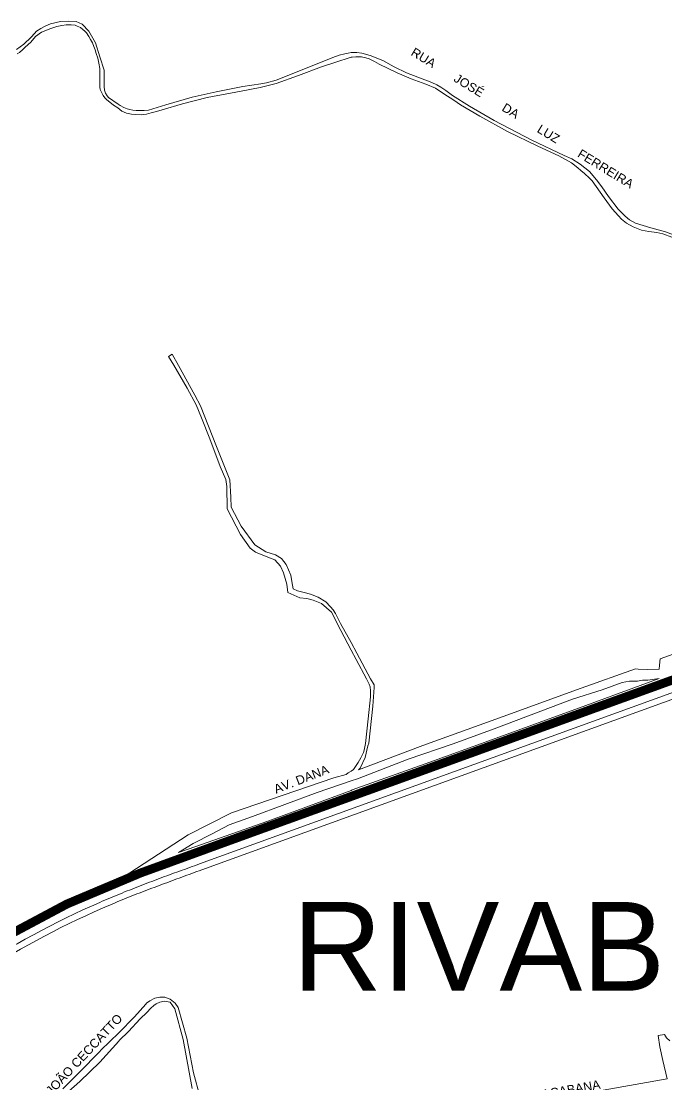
# Model space of a CAD drawing. Header units: millimetres. Extents: x 617885 to 663705, y 7172943 to 7234736.
# Drawn here: x 644629 to 645355, y 7185151 to 7186347 of the extents above; entities that cross this region are included whole.
import ezdxf

# ---------------------------------------------------------------- set-up
doc = ezdxf.new("R2010")
doc.units = ezdxf.units.MM
doc.layers.add('BAIRROS', color=12, linetype='Continuous')
doc.layers.add('TOP_VIAS 10.000', color=7, linetype='Continuous', lineweight=9)
doc.layers.add('VIAS', color=7, linetype='Continuous', lineweight=5)
doc.styles.add('LDUP', font='LDUP.SHX')
doc.styles.get("Standard").update_dxf_attribs({"font": 'arial.ttf'})

msp = doc.modelspace()

# ---------------------------------------------------------------- linework, layer by layer
at = {"layer": 'BAIRROS', "lineweight": 40, "ltscale": 0.3, "const_width": 10}
for points in [[(646615.4, 7186054.5), (646573.1, 7186042.5), (646501, 7186020), (646439.8, 7185997.3), (646313, 7185950.3), (646248.7, 7185927.8), (646165.3, 7185898.5), (646089, 7185870.7), (645974.1, 7185828), (645350.7, 7185602.5), (645276.1, 7185575.5), (645276.1, 7185575.5), (644874.2, 7185429.8), (644762.8, 7185389.2), (644680.3, 7185354.4), (644615.8, 7185320), (644548.9, 7185277.8), (644490.4, 7185235.3), (644295.8, 7185090.3)], [(644295.8, 7185090.3), (644490.4, 7185235.3), (644548.9, 7185277.8), (644615.8, 7185320), (644680.3, 7185354.4), (644762.8, 7185389.2), (644874.2, 7185429.8), (645276.2, 7185575.5), (645350.7, 7185602.5), (645974.2, 7185828.1), (646007, 7185770), (646027, 7185694), (646034.1, 7185656.6), (646094, 7185351), (646112, 7185283), (646124, 7185254), (646154.7, 7185209.7), (646227, 7185126)]]:
    msp.add_lwpolyline(points, dxfattribs=at)
at = {"layer": 'VIAS', "color": 253}
for p, q in [((644829.6, 7185399.6), (646419.4, 7185976)), ((644832, 7185392.9), (646421.8, 7185969.2))]:
    msp.add_line(p, q, dxfattribs=at)
at = {"layer": 'VIAS', "color": 253, "flags": 128}
for points in [[(644623.8, 7186315.5), (644631.8, 7186321.7), (644640.3, 7186329.3), (644643.9, 7186333.5), (644646.2, 7186336.3), (644650.9, 7186339), (644655.8, 7186341.9), (644661.9, 7186344.4), (644673, 7186347.1), (644682.7, 7186347.3), (644690.7, 7186346.9), (644697.4, 7186343.9), (644705.1, 7186336.3), (644712.4, 7186323.1), (644717.5, 7186307.2), (644722.1, 7186292.3), (644722.2, 7186283.8), (644722.2, 7186274), (644722.7, 7186270), (644723.8, 7186266.4), (644725.6, 7186263.3), (644727.1, 7186261.5), (644738.1, 7186253.9), (644740.2, 7186252.5), (644744.5, 7186250.4), (644748.3, 7186248.8), (644751, 7186247.9), (644754.5, 7186247.3), (644758.2, 7186247), (644762.5, 7186247), (644767.3, 7186247.1), (644772, 7186247.4), (644791.7, 7186253.3), (644821.3, 7186261.8), (644848.2, 7186267.9), (644878.1, 7186274), (644898.5, 7186277.1), (644905, 7186278.1), (644915.7, 7186281.2), (644946.8, 7186293.4), (644979.4, 7186306.5), (644986.7, 7186309.2), (644992.9, 7186310.7), (644996.9, 7186311.6), (645000, 7186312), (645006.4, 7186312), (645012, 7186311.4), (645021.5, 7186308.8), (645035.7, 7186303), (645048.3, 7186296), (645062.3, 7186289.3), (645091, 7186278.5), (645096.6, 7186275.7), (645101.1, 7186273.1), (645106.6, 7186269.6), (645114.1, 7186264), (645133.2, 7186251.7), (645161.1, 7186235.7), (645203.3, 7186213.6), (645239.6, 7186196.5), (645248.2, 7186192.6), (645257.8, 7186186.5), (645268, 7186178.2), (645276.2, 7186169), (645282.2, 7186161), (645289.4, 7186150.4), (645300.6, 7186135.8), (645308.4, 7186128), (645313.3, 7186123.9), (645319.8, 7186120.1), (645337.2, 7186114.9), (645353.7, 7186110.4), (645368.5, 7186104.8)], [(645524.3, 7185668.6), (645268.3, 7185576.1), (645107.8, 7185518.1), (645106.7, 7185517.7), (645105.2, 7185517.2), (645104.4, 7185516.9), (645102.8, 7185516.3), (645101.7, 7185515.9), (645000, 7185479.1), (644995.9, 7185477.6), (644975.9, 7185470.4), (644965.2, 7185466.6), (644964.7, 7185466.4), (644960.3, 7185464.8), (644959.7, 7185464.7), (644917.1, 7185449.1), (644916.3, 7185448.8), (644912.2, 7185447.3), (644911.2, 7185447), (644784.3, 7185400.9), (644736.6, 7185382.7), (644713.6, 7185373.1), (644689.5, 7185362.2), (644673.2, 7185354.2), (644654.4, 7185344.9), (644632.1, 7185333), (644611.1, 7185321.2)], [(645522.1, 7185660.6), (645273.9, 7185571), (645109.8, 7185511.6), (645104.1, 7185509.6), (645102.9, 7185509.2), (645000, 7185471.8), (644977.3, 7185463.6), (644967.8, 7185460.1), (644962.1, 7185457.9), (644920, 7185442.7), (644917.4, 7185441.8), (644915.6, 7185441.2), (644773.9, 7185390.2), (644747.5, 7185380), (644728.1, 7185372.5), (644707.3, 7185363.2), (644688.7, 7185354.6), (644669.5, 7185345.1), (644649.8, 7185335), (644630, 7185324.4), (644607.7, 7185311.7)], [(644675.6, 7185146.7), (644694, 7185164.9), (644717.3, 7185188.6), (644718.4, 7185190), (644738.8, 7185209.7), (644756.5, 7185227.5), (644769.1, 7185241.7), (644770, 7185242.9), (644773.5, 7185245.5), (644779.1, 7185248.5), (644784.9, 7185249.6), (644790.4, 7185249.7), (644796.6, 7185247.5), (644802.1, 7185243), (644805.4, 7185238), (644815.2, 7185203.4), (644822.8, 7185164.6), (644829.7, 7185138.3)], [(644728.4, 7185188.6), (644717.4, 7185176.7), (644738.9, 7185200.2), (644739.3, 7185200.8), (644749.6, 7185211), (644762.9, 7185225.2), (644770.4, 7185232.5), (644774.7, 7185237.2), (644778.2, 7185240.3), (644780.7, 7185242.2), (644784.7, 7185244), (644790.1, 7185245.2), (644796.6, 7185243.9), (644801.6, 7185236.4), (644811.1, 7185202.1), (644821.4, 7185146.8)], [(645109.8, 7185114.4), (645355.7, 7185158), (645350.5, 7185178.4), (645347.3, 7185193.7), (645345.5, 7185206.6), (645352.4, 7185207.5), (645354.8, 7185203.9), (645358.4, 7185200.6)], [(644679.1, 7185141), (644695, 7185154.8), (644717.4, 7185176.7)]]:
    msp.add_lwpolyline(points, dxfattribs=at)
at = {"layer": 'VIAS', "color": 253}
for points in [[(644651.6, 7186335), (644645.1, 7186330.2), (644639.6, 7186323.7)], [(644662.2, 7186339), (644651.6, 7186335)], [(644669.2, 7186341.4), (644662.2, 7186339)], [(644674.8, 7186342.7), (644669.2, 7186341.4)], [(644685.2, 7186343.2), (644679.6, 7186343.2), (644674.8, 7186342.7)], [(644695.7, 7186340.3), (644692, 7186341.9), (644689.5, 7186342.9), (644685.2, 7186343.2)], [(644698.2, 7186338), (644695.7, 7186340.3)], [(644702.4, 7186334.3), (644700.4, 7186336.1), (644698.2, 7186338)], [(644705, 7186330.2), (644702.4, 7186334.3)], [(644639.6, 7186323.7), (644633.5, 7186318.3), (644630.9, 7186315.7), (644627, 7186312.3), (644624.4, 7186310.7)], [(644706.8, 7186326.9), (644705, 7186330.2)], [(644709, 7186322.9), (644706.8, 7186326.9)], [(644710.7, 7186318.9), (644709, 7186322.9)], [(644712, 7186315.1), (644710.7, 7186318.9)], [(644713.4, 7186310.9), (644712, 7186315.1)], [(644716.4, 7186300), (644715.3, 7186305.7), (644713.4, 7186310.9)], [(644717.3, 7186294.1), (644716.4, 7186300)], [(645008.5, 7186307.2), (645005.3, 7186307.3), (645001.4, 7186307.1), (645000, 7186307), (644981.8, 7186301.1), (644966.6, 7186296.1), (644940.7, 7186286.4)], [(645011.8, 7186307.2), (645008.5, 7186307.2)], [(645023.2, 7186303.7), (645020.2, 7186305.1), (645016.7, 7186306), (645011.8, 7186307.2)], [(645026.5, 7186301.9), (645023.2, 7186303.7)], [(645031.5, 7186299.1), (645026.5, 7186301.9)], [(645083.9, 7186276.5), (645067.4, 7186282.4), (645052, 7186289.2), (645031.5, 7186299.1)], [(644717.5, 7186289), (644717.3, 7186294.1)], [(644717.4, 7186281.9), (644717.5, 7186289)], [(644940.7, 7186286.4), (644915.6, 7186277.2)], [(644717.4, 7186273.3), (644717.4, 7186277.9), (644717.4, 7186281.9)], [(644717.6, 7186270.7), (644717.4, 7186273.3)], [(644915.6, 7186277.2), (644897.8, 7186273), (644876.4, 7186268.7), (644838.3, 7186261.7)], [(645095, 7186271.9), (645083.9, 7186276.5)], [(644719.1, 7186267.4), (644717.6, 7186270.7)], [(644723, 7186261.1), (644721, 7186263.7), (644719.1, 7186267.4)], [(644725.2, 7186258.8), (644723, 7186261.1)], [(644838.3, 7186261.7), (644810.4, 7186254.5)], [(645123.2, 7186253.5), (645115.4, 7186258.5), (645104.4, 7186265.8), (645095, 7186271.9)], [(644726.7, 7186257.7), (644725.2, 7186258.8)], [(644732.7, 7186253), (644726.7, 7186257.7)], [(644742.3, 7186246.1), (644737.7, 7186249.8), (644732.7, 7186253)], [(644810.4, 7186254.5), (644787.4, 7186247.8)], [(645176, 7186223.2), (645144.9, 7186240.4), (645123.2, 7186253.5)], [(644747.5, 7186244.1), (644742.3, 7186246.1)], [(644753.1, 7186242.7), (644747.5, 7186244.1)], [(644763.8, 7186242.1), (644757.5, 7186242.6), (644753.1, 7186242.7)], [(644769.8, 7186243), (644763.8, 7186242.1)], [(644775.3, 7186244.2), (644769.8, 7186243)], [(644781.1, 7186245.9), (644775.3, 7186244.2)], [(644787.4, 7186247.8), (644781.1, 7186245.9)], [(645233.7, 7186195.8), (645210, 7186206.7), (645176, 7186223.2)], [(645248.1, 7186187.9), (645233.7, 7186195.8)], [(645268.2, 7186170.7), (645262.5, 7186176.1), (645258.5, 7186179.5), (645255, 7186182.5), (645248.1, 7186187.9)], [(645284.6, 7186148.6), (645271.2, 7186167.8), (645268.2, 7186170.7)], [(645293.6, 7186136.2), (645284.6, 7186148.6)], [(645300.7, 7186128.3), (645293.6, 7186136.2)], [(645304, 7186124.9), (645300.7, 7186128.3)], [(645309.9, 7186120.2), (645304, 7186124.9)], [(645317.4, 7186116), (645309.9, 7186120.2)], [(645326.7, 7186112.5), (645317.4, 7186116)], [(645334.9, 7186110.8), (645326.7, 7186112.5)], [(645343.9, 7186109.9), (645334.9, 7186110.8)], [(645350.8, 7186108.1), (645343.9, 7186109.9)], [(645360.9, 7186104.4), (645350.8, 7186108.1)], [(644794.8, 7185970.3), (644798.6, 7185972.7)], [(644800.8, 7185960.7), (644794.8, 7185970.3)], [(644798.6, 7185972.7), (644805.7, 7185960)], [(644825.8, 7185915.9), (644815.8, 7185934.7), (644800.8, 7185960.7)], [(644805.7, 7185960), (644824.4, 7185926.8)], [(644824.4, 7185926.8), (644830.5, 7185914.6)], [(644831.8, 7185901.3), (644825.8, 7185915.9)], [(644830.5, 7185914.6), (644848.5, 7185869.2)], [(644841.3, 7185877.5), (644831.8, 7185901.3)], [(644852.8, 7185846.7), (644841.3, 7185877.5)], [(644848.5, 7185869.2), (644863.8, 7185831.5), (644864.9, 7185812.2)], [(644860.1, 7185823.9), (644859, 7185832), (644852.8, 7185846.7)], [(644860.7, 7185798.8), (644860.1, 7185823.9)], [(644864.9, 7185812.2), (644865.1, 7185800.9)], [(644875.8, 7185769.9), (644860.7, 7185798.8)], [(644865.1, 7185800.9), (644876.3, 7185779.3), (644891.9, 7185758.6)], [(644892.5, 7185750), (644886.4, 7185754.8), (644875.8, 7185769.9)], [(644891.9, 7185758.6), (644904.1, 7185750.5), (644915, 7185747.2)], [(644904.5, 7185745.4), (644892.5, 7185750)], [(644915, 7185747.2), (644921.8, 7185742.9)], [(644914.3, 7185741.5), (644904.5, 7185745.4)], [(644920.7, 7185734.5), (644914.3, 7185741.5)], [(644927.6, 7185714.2), (644923.8, 7185726.9), (644920.7, 7185734.5)], [(644921.8, 7185742.9), (644926.9, 7185736.4)], [(644926.9, 7185736.4), (644932.2, 7185724.2), (644933.3, 7185717.2)], [(644928.8, 7185704.8), (644927.6, 7185714.2)], [(644933.3, 7185717.2), (644934.9, 7185709.1), (644939.8, 7185706.7)], [(644950.3, 7185698.2), (644942.3, 7185699), (644928.8, 7185704.8)], [(644939.8, 7185706.7), (644947.3, 7185704.7), (644954.4, 7185703.1), (644962.8, 7185699.4)], [(644962.8, 7185699.4), (644971.6, 7185694.2)], [(644977.8, 7185682.7), (644966.6, 7185692.4), (644957.4, 7185696.3), (644950.3, 7185698.2)], [(644971.6, 7185694.2), (644976.7, 7185688.7)], [(644976.7, 7185688.7), (644980, 7185685.3)], [(645000, 7185640.1), (644988.3, 7185662), (644977.8, 7185682.7)], [(644980, 7185685.3), (644982.5, 7185681.2)], [(644982.5, 7185681.2), (644988.1, 7185669.8)], [(644988.1, 7185669.8), (645000, 7185648.4), (645006.6, 7185636.6)], [(645347.8, 7185630.2), (645413.1, 7185653.9)], [(645017.4, 7185607.6), (645005.8, 7185629.3), (645000, 7185640.1)], [(645006.6, 7185636.6), (645021.9, 7185607.8)], [(645347, 7185623.2), (645347.8, 7185630.2)], [(645258.9, 7185597.4), (645319.8, 7185618.9)], [(645319.8, 7185618.9), (645322.9, 7185618.6)], [(645322.9, 7185618.6), (645333.5, 7185618.3)], [(645333.5, 7185618.3), (645346.5, 7185618.6)], [(645346.5, 7185618.6), (645347, 7185623.2)], [(645020.5, 7185601.8), (645017.4, 7185607.6)], [(645021.9, 7185607.8), (645025.8, 7185600.9)], [(645021.3, 7185598.6), (645020.5, 7185601.8)], [(645021.9, 7185594.2), (645021.3, 7185598.6)], [(645021.8, 7185587.5), (645021.9, 7185594.2)], [(645025.8, 7185600.9), (645026.1, 7185597.8), (645024.6, 7185577)], [(645171.1, 7185565.4), (645258.9, 7185597.4)], [(645016.1, 7185535.1), (645019.3, 7185562.7), (645021.8, 7185587.5)], [(645024.6, 7185577), (645019.9, 7185535.5), (645019, 7185532.3)], [(645008.2, 7185505.5), (645080.8, 7185532.7), (645171.1, 7185565.4)], [(645014.8, 7185527.5), (645016.1, 7185535.1)], [(645019, 7185532.3), (645015.8, 7185519.4)], [(645015.8, 7185519.4), (645010.3, 7185507.2), (645008.2, 7185505.5)], [(645011, 7185518.7), (645013.8, 7185524.8)], [(645013.8, 7185524.8), (645014.8, 7185527.5)], [(645002.9, 7185505.8), (645008, 7185513.6)], [(645008, 7185513.6), (645011, 7185518.7)], [(644717.7, 7185367.8), (644816.7, 7185432.2), (644865.4, 7185456.9), (644980.6, 7185496.4)], [(644980.6, 7185496.4), (644994.4, 7185500.3)], [(644994.4, 7185500.3), (644996.8, 7185501.9)], [(644996.8, 7185501.9), (645000, 7185504)], [(645000, 7185504), (645002.9, 7185505.8)]]:
    msp.add_lwpolyline(points, dxfattribs=at)
at = {"layer": 'VIAS', "color": 253, "flags": 128}
msp.add_lwpolyline([(645155, 7185537.9), (645088.7, 7185514.1), (645001.3, 7185482.7), (645000, 7185482.2), (644906.2, 7185447.7), (644825.3, 7185419.3), (644805.8, 7185412.4), (644822.5, 7185422.5), (644843.8, 7185433.3), (644863, 7185443.6), (644889, 7185452.7), (644961.7, 7185480), (645000, 7185492.9), (645007.2, 7185495.4), (645064.2, 7185517.5), (645114.9, 7185534.5), (645161.1, 7185551.6), (645249.2, 7185585), (645282.4, 7185595.2), (645305, 7185603.6), (645313.1, 7185605), (645322.3, 7185605), (645327.7, 7185606.4), (645333.7, 7185606.4), (645346.7, 7185608), (645263.9, 7185577.6)], close=True, dxfattribs=at)
at = {"layer": 'VIAS', "color": 253}
for points in [[(644829.6, 7185399.6, 0.000104), (644818.3, 7185395.5, 0.000469), (644807, 7185391.4, 0.000781), (644795.7, 7185387.3, 0.001094), (644784.5, 7185383.1, 0.001406), (644773.2, 7185378.9, 0.001719), (644762, 7185374.6, 0.002031), (644750.8, 7185370.2, 0.002344), (644739.6, 7185365.7, 0.002656), (644728.5, 7185361.1, 0.003021), (644717.4, 7185356.3, 0.003021)], [(644832, 7185392.9, 0.000104), (644820.7, 7185388.8, 0.000469), (644809.5, 7185384.7, 0.000781), (644798.2, 7185380.5, 0.001094), (644787, 7185376.4, 0.001406), (644775.8, 7185372.1, 0.001719), (644764.6, 7185367.9, 0.002031), (644753.5, 7185363.5, 0.002344), (644742.4, 7185359, 0.002656), (644731.3, 7185354.4, 0.003021), (644720.3, 7185349.7, 0.003021)]]:
    msp.add_lwpolyline(points, format="xyb", dxfattribs=at)
for radius in [963.6, 956.4]:
    msp.add_arc((645101.8, 7184472.7), radius, 113.5087, 123.3981, dxfattribs=at)

# ---------------------------------------------------------------- texts
at = {"layer": 'BAIRROS', "lineweight": 40, "ltscale": 0.3}
msp.add_text('RIVABEM', height=100, dxfattribs=at).set_placement((644934, 7185256.8))
at = {"layer": 'TOP_VIAS 10.000', "color": 251, "style": 'LDUP', "width": 1.04}
for s, rotation, p in [('RUA       JOSÉ       DA       LUZ       FERREIRA', 328.6363, (645066.4, 7186309.7)), ('AV. DANA', 21.1516, (644915.6, 7185478.5)), ('RUA JOÃO CECCATTO', 46.8758, (644640.2, 7185114.5)), ('RUA COPACABANA', 9.989, (645153.2, 7185124.3))]:
    msp.add_text(s, height=10, rotation=rotation, dxfattribs=at).set_placement(p)

doc.saveas('drawing.dxf')
